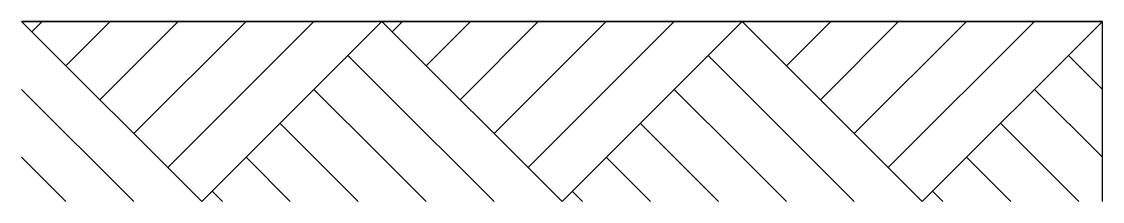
# Model space of a CAD drawing. Extents: x -900 to 0, y -150 to 0.
import ezdxf

# ---------------------------------------------------------------- set-up
doc = ezdxf.new("R2010")
doc.units = 0
doc.layers.get('0').update_dxf_attribs({"linetype": 'CONTINUOUS'})

msp = doc.modelspace()

# ---------------------------------------------------------------- linework, layer by layer
at = {"linetype": 'CONTINUOUS'}
for p, q in [((-900, 0), (0, 0)), ((0, 0), (-900, 0)), ((-900, 0), (-750, -150)), ((-882.84, 0), (-891.42, -8.58)), ((-826.27, 0), (-863.14, -36.86)), ((-769.71, 0), (-834.85, -65.15)), ((-713.14, 0), (-806.57, -93.43)), ((-656.57, 0), (-778.28, -121.72)), ((-600, 0), (-750, -150)), ((-600, 0), (-450, -150)), ((-582.84, 0), (-591.42, -8.58)), ((-526.27, 0), (-563.14, -36.86)), ((-469.71, 0), (-534.85, -65.15)), ((-413.14, 0), (-506.57, -93.43)), ((-356.57, 0), (-478.28, -121.72)), ((-300, 0), (-450, -150)), ((-300, 0), (-150, -150)), ((-226.27, 0), (-263.14, -36.86)), ((-169.71, 0), (-234.85, -65.15)), ((-113.14, 0), (-206.57, -93.43)), ((-56.57, 0), (-178.28, -121.72)), ((0, 0), (-150, -150)), ((0, -150), (0, 0)), ((-628.28, -28.28), (-600, -56.57)), ((-328.28, -28.28), (-300, -56.57)), ((-28.28, -28.28), (0, -56.57)), ((-900, -56.57), (-806.57, -150)), ((-656.57, -56.57), (-600, -113.14)), ((-600, -56.57), (-506.57, -150)), ((-356.57, -56.57), (-300, -113.14)), ((-300, -56.57), (-206.57, -150)), ((-56.57, -56.57), (0, -113.14)), ((-684.85, -84.85), (-619.71, -150)), ((-384.85, -84.85), (-319.71, -150)), ((-84.85, -84.85), (-19.71, -150)), ((-900, -113.14), (-863.14, -150)), ((-713.14, -113.14), (-676.27, -150)), ((-600, -113.14), (-563.14, -150)), ((-413.14, -113.14), (-376.27, -150)), ((-300, -113.14), (-263.14, -150)), ((-113.14, -113.14), (-76.27, -150)), ((-741.42, -141.42), (-732.84, -150)), ((-441.42, -141.42), (-432.84, -150)), ((-141.42, -141.42), (-132.84, -150))]:
    msp.add_line(p, q, dxfattribs=at)

doc.saveas('drawing.dxf')
